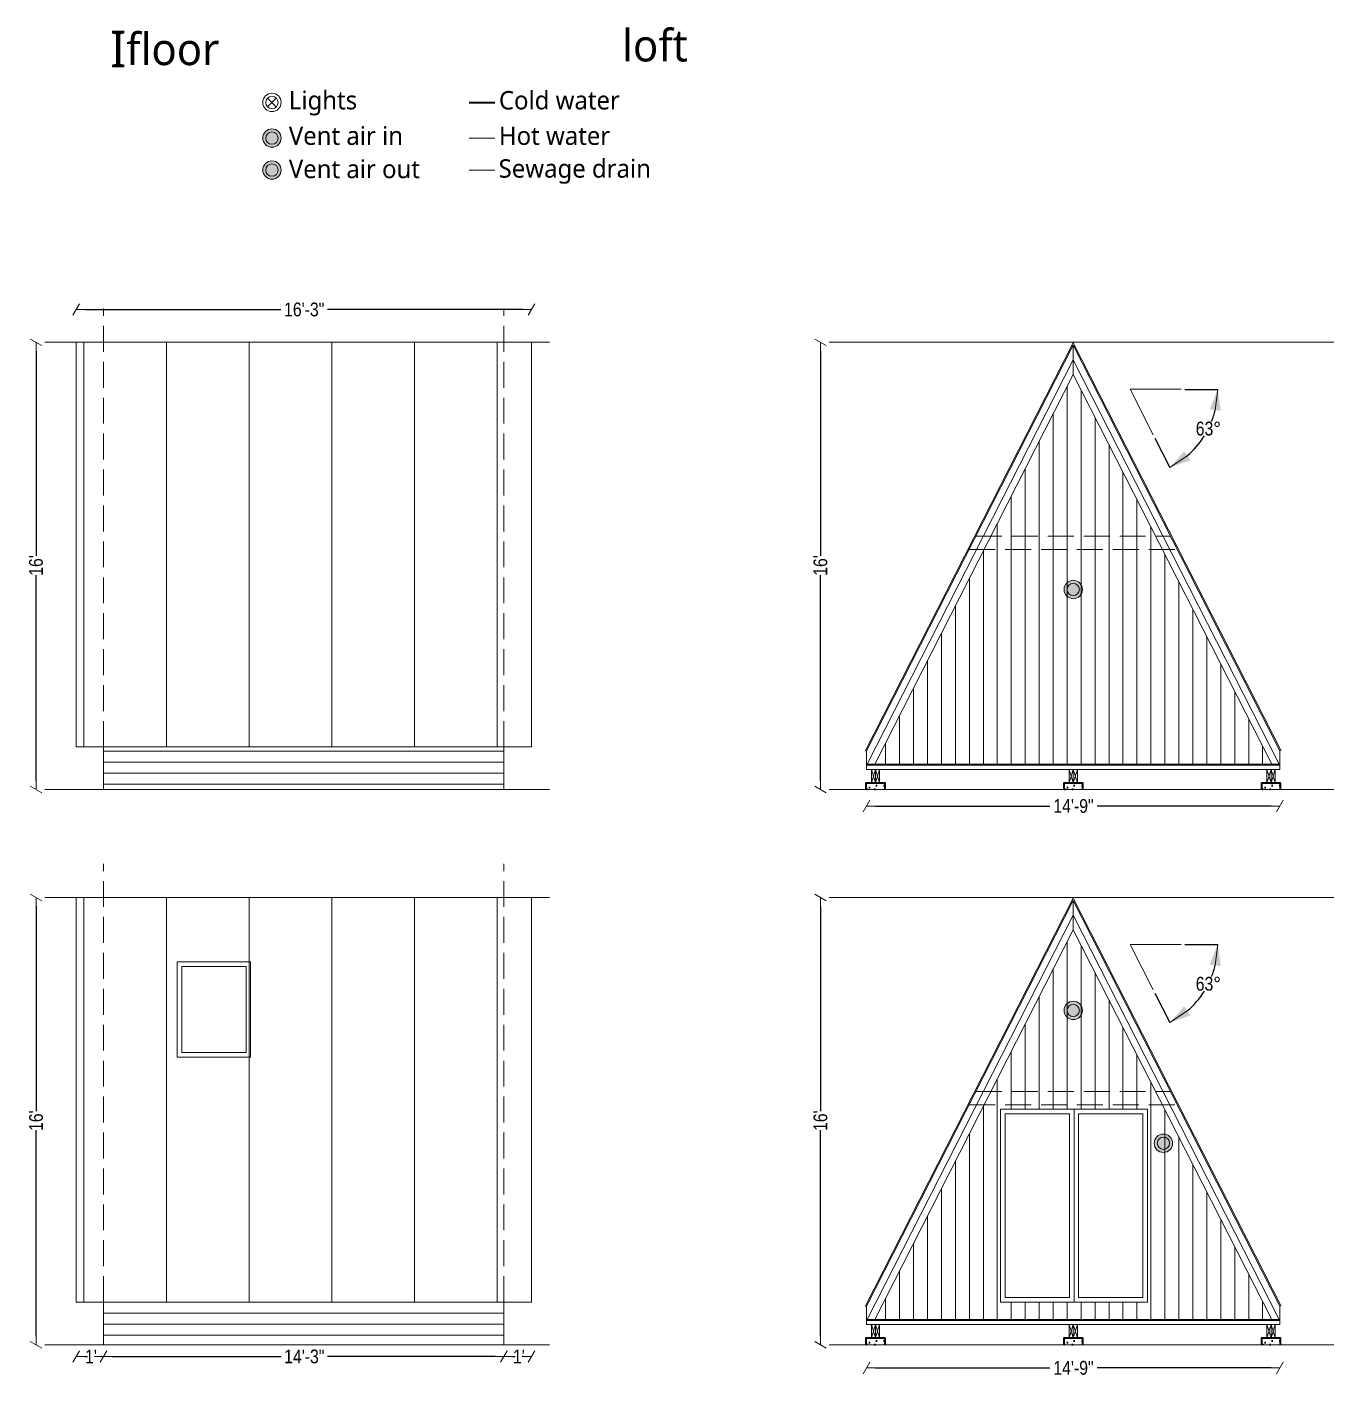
# Model space of a CAD drawing. Header units: millimetres. Extents: x -441769 to -416837, y 102511 to 137331.
# Drawn here: x -431062 to -416837, y 102511 to 117210 of the extents above; entities that cross this region are included whole.
import ezdxf

# ---------------------------------------------------------------- set-up
doc = ezdxf.new("R2010")
doc.units = ezdxf.units.MM
doc.header["$MEASUREMENT"] = 0
doc.linetypes.add('Hidden Line', pattern=[391.222223, 282.222223, -109])
for name, color, linetype, lineweight in [('0_Pen_No__1', 7, 'Continuous', 13), ('2D Drafting - General_Pen_No__1', 7, 'Continuous', 13), ('2D Drafting - General_Pen_No__6', 5, 'Continuous', 35), ('A-raam_Pen_No__1', 7, 'Continuous', 13), ('Interior - Furniture _Pen_No__2', 8, 'Continuous', 15), ('vundament_Pen_No__1', 7, 'Continuous', 13), ('vundament_Pen_No__7', 7, 'Continuous', 35)]:
    doc.layers.add(name, color=color, linetype=linetype, lineweight=lineweight)
for name, color, linetype, lineweight, true_color in [('2D Drafting - General_Pen_No__102', 7, 'Continuous', 13, 0xcccccc), ('2D Drafting - General_Pen_No__4', 7, 'Continuous', 20, 0x029e21), ('2D Drafting - General_Pen_No__61', 7, 'Continuous', 20, 0x6a6a6a), ('2D Drafting - General_Pen_No__68', 7, 'Continuous', 20, 0xfd4435), ('Interior - Furniture _Pen_No__4', 7, 'Continuous', 20, 0x029e21), ('Interior - Furniture _Pen_No__66', 7, 'Continuous', 20, 0x5555ff)]:
    doc.layers.add(name, color=color, linetype=linetype, lineweight=lineweight, true_color=true_color)
doc.layers.add('Dimensioning - General', color=7, linetype='Continuous')
doc.layers.add('Interior - Furniture', color=7, linetype='Continuous')
doc.styles.add('GENERATED_STYLE_2', font='techl___.ttf')
doc.dimstyles.new('GENERATED_STYLE__1', dxfattribs={"dimtxt": 150, "dimasz": 95, "dimexe": 0.18, "dimexo": 0.0625, "dimgap": 0.09, "dimtad": 0, "dimdec": 0, "dimlfac": 0.03937, "dimzin": 0, "dimdsep": 46, "dimlunit": 4, "dimtxsty": 'GENERATED_STYLE_2', "dimblk": 'ARROWHEAD_2', "dimblk1": 'ARROWHEAD_2', "dimblk2": 'ARROWHEAD_2', "dimcen": 0.09, "dimse1": 1, "dimse2": 1, "dimclrd": 7, "dimclre": 7, "dimclrt": 7, "dimadec": 0, "dimazin": 0, "dimtfac": 1, "dimtdec": 4, "dimtmove": 0, "dimatfit": 3, "dimfxl": 1, "dimtolj": 1, "dimtzin": 0, "dimarcsym": 0})
doc.dimstyles.new('GENERATED_STYLE__2', dxfattribs={"dimtxt": 150, "dimasz": 95, "dimexe": 0.18, "dimexo": 0.0625, "dimgap": 0.09, "dimtad": 0, "dimtih": 1, "dimtoh": 1, "dimdec": 0, "dimlfac": 0.03937, "dimzin": 0, "dimdsep": 46, "dimlunit": 4, "dimtxsty": 'GENERATED_STYLE_2', "dimblk": 'ARROWHEAD_2', "dimblk1": 'ARROWHEAD_2', "dimblk2": 'ARROWHEAD_2', "dimcen": 0.09, "dimse1": 1, "dimse2": 1, "dimclrd": 7, "dimclre": 7, "dimclrt": 7, "dimadec": 0, "dimazin": 0, "dimtfac": 1, "dimtdec": 4, "dimtmove": 0, "dimatfit": 3, "dimfxl": 1, "dimtolj": 1, "dimtzin": 0, "dimarcsym": 0})
doc.dimstyles.new('GENERATED_STYLE__5', dxfattribs={"dimtxt": 150, "dimasz": 228, "dimexe": 0.18, "dimexo": 40, "dimgap": 0.09, "dimtad": 1, "dimtih": 1, "dimtoh": 1, "dimdec": 0, "dimzin": 0, "dimdsep": 46, "dimtxsty": 'GENERATED_STYLE_2', "dimblk": 'ARROWHEAD_5', "dimblk1": 'ARROWHEAD_5', "dimblk2": 'ARROWHEAD_5', "dimcen": 0.09, "dimclrd": 7, "dimclre": 7, "dimclrt": 7, "dimadec": 0, "dimazin": 0, "dimtfac": 1, "dimtdec": 4, "dimtmove": 0, "dimatfit": 3, "dimfxl": 1, "dimtolj": 1, "dimtzin": 0, "dimarcsym": 0})
pattern_1 = [(90, (-2045.4, -6473.4), (-900, 0), [])]
pattern_2 = [(0, (-2045.37, -6473.37), (0, 120), [])]
pattern_3 = [(90, (-2045.37, -6473.37), (-152, 0), [])]

# ---------------------------------------------------------------- blocks, each defined once
blk = doc.blocks.new('Push Button with Indicator Lamp 21')
at = {"layer": 'Interior - Furniture _Pen_No__2', "color": 8, "linetype": 'Continuous', "lineweight": 15}
for p, q in [((-47, -47), (47, 47)), ((47, -47), (-47, 47))]:
    blk.add_line(p, q, dxfattribs=at)
for radius in [100, 67]:
    blk.add_circle((0, 0), radius, dxfattribs=at)
blk = doc.blocks.new('Push Button 21')
at = {"layer": 'Interior - Furniture _Pen_No__66', "linetype": 'Continuous', "lineweight": 0, "true_color": 0x15153f}
blk.add_hatch(color=168, dxfattribs=at).paths.add_polyline_path([(100, 0, 1), (-100, 0, 1)])
at = {"layer": 'Interior - Furniture _Pen_No__66', "color": 173, "linetype": 'Continuous', "lineweight": 20, "true_color": 0x5555ff}
for radius in [100, 67]:
    blk.add_circle((0, 0), radius, dxfattribs=at)
blk = doc.blocks.new('Push Button 21_2')
at = {"layer": 'Interior - Furniture _Pen_No__4', "linetype": 'Continuous', "lineweight": 0, "true_color": 0x002708}
blk.add_hatch(color=98, dxfattribs=at).paths.add_polyline_path([(100, 0, 1), (-100, 0, 1)])
at = {"layer": 'Interior - Furniture _Pen_No__4', "color": 104, "linetype": 'Continuous', "lineweight": 20, "true_color": 0x029e21}
for radius in [100, 67]:
    blk.add_circle((0, 0), radius, dxfattribs=at)
blk = doc.blocks.new('ARROWHEAD_2')
at = {"color": 0, "linetype": 'Continuous', "lineweight": 0}
for p, q in [((0, 0), (-1, 0)), ((-0.38, -0.66), (0.38, 0.66))]:
    blk.add_line(p, q, dxfattribs=at)
blk = doc.blocks.new('*D128')
at = {"layer": 'Defpoints', "color": 0, "linetype": 'Continuous', "transparency": 16777216}
for p in [(-422426, 113777), (-422331, 113777), (-422331, 108907)]:
    blk.add_point(p, dxfattribs=at)
at = {"layer": 'Dimensioning - General', "color": 7, "linetype": 'Continuous', "lineweight": -2, "transparency": 16777216}
for p, q in [((-422426, 113682), (-422426, 111451)), ((-422426, 109002), (-422426, 111243))]:
    blk.add_line(p, q, dxfattribs=at)
at = {"layer": 'Dimensioning - General', "color": 7, "linetype": 'Continuous', "lineweight": -2, "transparency": 16777216, "xscale": 95, "yscale": 95, "zscale": 95}
for p, rotation in [((-422426, 113777), 90), ((-422426, 108907), 270)]:
    blk.add_blockref('ARROWHEAD_2', p, dxfattribs=dict(at, rotation=rotation))
at = {"layer": 'Dimensioning - General', "color": 7, "linetype": 'Continuous', "lineweight": 13, "transparency": 16777216, "insert": (-422426, 111347), "char_height": 150, "attachment_point": 5, "rotation": 90, "style": 'GENERATED_STYLE_2'}
blk.add_mtext("\\A1;16'", dxfattribs=at)
blk = doc.blocks.new('*D138')
at = {"layer": 'Defpoints', "color": 0, "linetype": 'Continuous', "transparency": 16777216}
for p in [(-421925, 109127), (-417425, 109127), (-417425, 108728)]:
    blk.add_point(p, dxfattribs=at)
at = {"layer": 'Dimensioning - General', "color": 7, "linetype": 'Continuous', "lineweight": -2, "transparency": 16777216}
for p, q in [((-421830, 108728), (-419928, 108728)), ((-417520, 108728), (-419416, 108728))]:
    blk.add_line(p, q, dxfattribs=at)
at = {"layer": 'Dimensioning - General', "color": 7, "linetype": 'Continuous', "lineweight": -2, "transparency": 16777216, "xscale": 95, "yscale": 95, "zscale": 95, "rotation": 180}
blk.add_blockref('ARROWHEAD_2', (-421925, 108728), dxfattribs=at)
at = {"layer": 'Dimensioning - General', "color": 7, "linetype": 'Continuous', "lineweight": -2, "transparency": 16777216, "xscale": 95, "yscale": 95, "zscale": 95}
blk.add_blockref('ARROWHEAD_2', (-417425, 108728), dxfattribs=at)
at = {"layer": 'Dimensioning - General', "color": 7, "linetype": 'Continuous', "lineweight": 13, "transparency": 16777216, "insert": (-419672, 108728), "char_height": 150, "attachment_point": 5, "style": 'GENERATED_STYLE_2'}
blk.add_mtext('\\A1;14\'-9"', dxfattribs=at)
blk = doc.blocks.new('*D139')
at = {"layer": 'Defpoints', "color": 0, "linetype": 'Continuous', "transparency": 16777216}
for p in [(-421925, 103082), (-417425, 103082), (-417425, 102610)]:
    blk.add_point(p, dxfattribs=at)
at = {"layer": 'Dimensioning - General', "color": 7, "linetype": 'Continuous', "lineweight": -2, "transparency": 16777216}
for p, q in [((-421830, 102610), (-419928, 102610)), ((-417520, 102610), (-419416, 102610))]:
    blk.add_line(p, q, dxfattribs=at)
at = {"layer": 'Dimensioning - General', "color": 7, "linetype": 'Continuous', "lineweight": -2, "transparency": 16777216, "xscale": 95, "yscale": 95, "zscale": 95, "rotation": 180}
blk.add_blockref('ARROWHEAD_2', (-421925, 102610), dxfattribs=at)
at = {"layer": 'Dimensioning - General', "color": 7, "linetype": 'Continuous', "lineweight": -2, "transparency": 16777216, "xscale": 95, "yscale": 95, "zscale": 95}
blk.add_blockref('ARROWHEAD_2', (-417425, 102610), dxfattribs=at)
at = {"layer": 'Dimensioning - General', "color": 7, "linetype": 'Continuous', "lineweight": 13, "transparency": 16777216, "insert": (-419672, 102610), "char_height": 150, "attachment_point": 5, "style": 'GENERATED_STYLE_2'}
blk.add_mtext('\\A1;14\'-9"', dxfattribs=at)
blk = doc.blocks.new('*D150')
at = {"layer": 'Defpoints', "color": 0, "linetype": 'Continuous', "transparency": 16777216}
for p in [(-422426, 107732), (-422331, 107732), (-422331, 102862)]:
    blk.add_point(p, dxfattribs=at)
at = {"layer": 'Dimensioning - General', "color": 7, "linetype": 'Continuous', "lineweight": -2, "transparency": 16777216}
for p, q in [((-422426, 107637), (-422426, 105405)), ((-422426, 102957), (-422426, 105198))]:
    blk.add_line(p, q, dxfattribs=at)
at = {"layer": 'Dimensioning - General', "color": 7, "linetype": 'Continuous', "lineweight": -2, "transparency": 16777216, "xscale": 95, "yscale": 95, "zscale": 95}
for p, rotation in [((-422426, 107732), 90), ((-422426, 102862), 270)]:
    blk.add_blockref('ARROWHEAD_2', p, dxfattribs=dict(at, rotation=rotation))
at = {"layer": 'Dimensioning - General', "color": 7, "linetype": 'Continuous', "lineweight": 13, "transparency": 16777216, "insert": (-422426, 105302), "char_height": 150, "attachment_point": 5, "rotation": 90, "style": 'GENERATED_STYLE_2'}
blk.add_mtext("\\A1;16'", dxfattribs=at)
blk = doc.blocks.new('*D151')
at = {"layer": 'Defpoints', "color": 0, "linetype": 'Continuous', "transparency": 16777216}
for p in [(-430963, 113777), (-430868, 113777), (-430868, 108907)]:
    blk.add_point(p, dxfattribs=at)
at = {"layer": 'Dimensioning - General', "color": 7, "linetype": 'Continuous', "lineweight": -2, "transparency": 16777216}
for p, q in [((-430963, 113682), (-430963, 111451)), ((-430963, 109002), (-430963, 111243))]:
    blk.add_line(p, q, dxfattribs=at)
at = {"layer": 'Dimensioning - General', "color": 7, "linetype": 'Continuous', "lineweight": -2, "transparency": 16777216, "xscale": 95, "yscale": 95, "zscale": 95}
for p, rotation in [((-430963, 113777), 90), ((-430963, 108907), 270)]:
    blk.add_blockref('ARROWHEAD_2', p, dxfattribs=dict(at, rotation=rotation))
at = {"layer": 'Dimensioning - General', "color": 7, "linetype": 'Continuous', "lineweight": 13, "transparency": 16777216, "insert": (-430963, 111347), "char_height": 150, "attachment_point": 5, "rotation": 90, "style": 'GENERATED_STYLE_2'}
blk.add_mtext("\\A1;16'", dxfattribs=at)
blk = doc.blocks.new('*D152')
at = {"layer": 'Defpoints', "color": 0, "linetype": 'Continuous', "transparency": 16777216}
for p in [(-430963, 107732), (-430868, 107732), (-430868, 102862)]:
    blk.add_point(p, dxfattribs=at)
at = {"layer": 'Dimensioning - General', "color": 7, "linetype": 'Continuous', "lineweight": -2, "transparency": 16777216}
for p, q in [((-430963, 107637), (-430963, 105405)), ((-430963, 102957), (-430963, 105198))]:
    blk.add_line(p, q, dxfattribs=at)
at = {"layer": 'Dimensioning - General', "color": 7, "linetype": 'Continuous', "lineweight": -2, "transparency": 16777216, "xscale": 95, "yscale": 95, "zscale": 95}
for p, rotation in [((-430963, 107732), 90), ((-430963, 102862), 270)]:
    blk.add_blockref('ARROWHEAD_2', p, dxfattribs=dict(at, rotation=rotation))
at = {"layer": 'Dimensioning - General', "color": 7, "linetype": 'Continuous', "lineweight": 13, "transparency": 16777216, "insert": (-430963, 105302), "char_height": 150, "attachment_point": 5, "rotation": 90, "style": 'GENERATED_STYLE_2'}
blk.add_mtext("\\A1;16'", dxfattribs=at)
blk = doc.blocks.new('ARROWHEAD_5')
at = {"linetype": 'Continuous', "lineweight": 0}
blk.add_hatch(color=0, dxfattribs=at).paths.add_polyline_path([(-1, 0.2679), (0, 0), (-1, -0.2679)])
at = {"color": 0, "linetype": 'Continuous', "lineweight": 0}
blk.add_line((0, 0), (-1, 0), dxfattribs=at)
blk = doc.blocks.new('*D158')
at = {"layer": 'Defpoints', "color": 0, "linetype": 'Continuous', "transparency": 16777216}
for p in [(-419056, 107220), (-418501, 107220), (-418804, 106725), (-418347, 106582)]:
    blk.add_point(p, dxfattribs=at)
at = {"layer": 'Dimensioning - General', "color": 7, "linetype": 'Continuous', "lineweight": -2, "transparency": 16777216}
for p, q in [((-418461, 107220), (-418102, 107220)), ((-418786, 106689), (-418623, 106370))]:
    blk.add_line(p, q, dxfattribs=at)
for start, end in [(338.5142, 346.2736), (310.7264, 327.9546)]:
    blk.add_arc((-419056, 107220), 954, start, end, dxfattribs=at)
at = {"layer": 'Dimensioning - General', "color": 7, "linetype": 'Continuous', "lineweight": -2, "transparency": 16777216, "xscale": 228, "yscale": 228, "zscale": 228}
for p, rotation in [((-418102, 107220), 83.13680266458515), ((-418623, 106370), 213.8631973354186)]:
    blk.add_blockref('ARROWHEAD_5', p, dxfattribs=dict(at, rotation=rotation))
at = {"layer": 'Dimensioning - General', "color": 7, "linetype": 'Continuous', "lineweight": 13, "transparency": 16777216, "insert": (-418204, 106792), "char_height": 150, "attachment_point": 5, "style": 'GENERATED_STYLE_2'}
blk.add_mtext('\\A1;63°', dxfattribs=at)
blk = doc.blocks.new('*D159')
at = {"layer": 'Defpoints', "color": 0, "linetype": 'Continuous', "transparency": 16777216}
for p in [(-419056, 113265), (-418501, 113265), (-418804, 112770), (-418347, 112627)]:
    blk.add_point(p, dxfattribs=at)
at = {"layer": 'Dimensioning - General', "color": 7, "linetype": 'Continuous', "lineweight": -2, "transparency": 16777216}
for p, q in [((-418461, 113265), (-418102, 113265)), ((-418786, 112735), (-418623, 112415))]:
    blk.add_line(p, q, dxfattribs=at)
for start, end in [(338.5142, 346.2736), (310.7264, 327.9546)]:
    blk.add_arc((-419056, 113265), 954, start, end, dxfattribs=at)
at = {"layer": 'Dimensioning - General', "color": 7, "linetype": 'Continuous', "lineweight": -2, "transparency": 16777216, "xscale": 228, "yscale": 228, "zscale": 228}
for p, rotation in [((-418102, 113265), 83.13680266458485), ((-418623, 112415), 213.8631973354174)]:
    blk.add_blockref('ARROWHEAD_5', p, dxfattribs=dict(at, rotation=rotation))
at = {"layer": 'Dimensioning - General', "color": 7, "linetype": 'Continuous', "lineweight": 13, "transparency": 16777216, "insert": (-418204, 112837), "char_height": 150, "attachment_point": 5, "style": 'GENERATED_STYLE_2'}
blk.add_mtext('\\A1;63°', dxfattribs=at)
blk = doc.blocks.new('*D172')
at = {"layer": 'Defpoints', "color": 0, "linetype": 'Continuous', "transparency": 16777216}
for p in [(-430527, 103326), (-430228, 103326), (-430228, 102734)]:
    blk.add_point(p, dxfattribs=at)
at = {"layer": 'Dimensioning - General', "color": 7, "linetype": 'Continuous', "lineweight": -2, "transparency": 16777216}
for p, q in [((-430432, 102734), (-430403, 102734)), ((-430323, 102734), (-430327, 102734))]:
    blk.add_line(p, q, dxfattribs=at)
at = {"layer": 'Dimensioning - General', "color": 7, "linetype": 'Continuous', "lineweight": -2, "transparency": 16777216, "xscale": 95, "yscale": 95, "zscale": 95, "rotation": 180}
blk.add_blockref('ARROWHEAD_2', (-430527, 102734), dxfattribs=at)
at = {"layer": 'Dimensioning - General', "color": 7, "linetype": 'Continuous', "lineweight": -2, "transparency": 16777216, "xscale": 95, "yscale": 95, "zscale": 95}
blk.add_blockref('ARROWHEAD_2', (-430228, 102734), dxfattribs=at)
at = {"layer": 'Dimensioning - General', "color": 7, "linetype": 'Continuous', "lineweight": 13, "transparency": 16777216, "insert": (-430365, 102734), "char_height": 150, "attachment_point": 5, "style": 'GENERATED_STYLE_2'}
blk.add_mtext("\\A1;1'", dxfattribs=at)
blk = doc.blocks.new('*D173')
at = {"layer": 'Defpoints', "color": 0, "linetype": 'Continuous', "transparency": 16777216}
for p in [(-430228, 103326), (-425872, 103326), (-425872, 102734)]:
    blk.add_point(p, dxfattribs=at)
at = {"layer": 'Dimensioning - General', "color": 7, "linetype": 'Continuous', "lineweight": -2, "transparency": 16777216}
for p, q in [((-430133, 102734), (-428296, 102734)), ((-425967, 102734), (-427791, 102734))]:
    blk.add_line(p, q, dxfattribs=at)
at = {"layer": 'Dimensioning - General', "color": 7, "linetype": 'Continuous', "lineweight": -2, "transparency": 16777216, "xscale": 95, "yscale": 95, "zscale": 95, "rotation": 180}
blk.add_blockref('ARROWHEAD_2', (-430228, 102734), dxfattribs=at)
at = {"layer": 'Dimensioning - General', "color": 7, "linetype": 'Continuous', "lineweight": -2, "transparency": 16777216, "xscale": 95, "yscale": 95, "zscale": 95}
blk.add_blockref('ARROWHEAD_2', (-425872, 102734), dxfattribs=at)
at = {"layer": 'Dimensioning - General', "color": 7, "linetype": 'Continuous', "lineweight": 13, "transparency": 16777216, "insert": (-428044, 102734), "char_height": 150, "attachment_point": 5, "style": 'GENERATED_STYLE_2'}
blk.add_mtext('\\A1;14\'-3"', dxfattribs=at)
blk = doc.blocks.new('*D174')
at = {"layer": 'Defpoints', "color": 0, "linetype": 'Continuous', "transparency": 16777216}
for p in [(-425872, 103326), (-425572, 103326), (-425572, 102734)]:
    blk.add_point(p, dxfattribs=at)
at = {"layer": 'Dimensioning - General', "color": 7, "linetype": 'Continuous', "lineweight": -2, "transparency": 16777216}
for p, q in [((-425777, 102734), (-425747, 102734)), ((-425667, 102734), (-425671, 102734))]:
    blk.add_line(p, q, dxfattribs=at)
at = {"layer": 'Dimensioning - General', "color": 7, "linetype": 'Continuous', "lineweight": -2, "transparency": 16777216, "xscale": 95, "yscale": 95, "zscale": 95, "rotation": 180}
blk.add_blockref('ARROWHEAD_2', (-425872, 102734), dxfattribs=at)
at = {"layer": 'Dimensioning - General', "color": 7, "linetype": 'Continuous', "lineweight": -2, "transparency": 16777216, "xscale": 95, "yscale": 95, "zscale": 95}
blk.add_blockref('ARROWHEAD_2', (-425572, 102734), dxfattribs=at)
at = {"layer": 'Dimensioning - General', "color": 7, "linetype": 'Continuous', "lineweight": 13, "transparency": 16777216, "insert": (-425709, 102734), "char_height": 150, "attachment_point": 5, "style": 'GENERATED_STYLE_2'}
blk.add_mtext("\\A1;1'", dxfattribs=at)
blk = doc.blocks.new('*D175')
at = {"layer": 'Defpoints', "color": 0, "linetype": 'Continuous', "transparency": 16777216}
for p in [(-425572, 114134), (-430527, 113777), (-425572, 113777)]:
    blk.add_point(p, dxfattribs=at)
at = {"layer": 'Dimensioning - General', "color": 7, "linetype": 'Continuous', "lineweight": -2, "transparency": 16777216}
for p, q in [((-430432, 114134), (-428299, 114134)), ((-425667, 114134), (-427791, 114134))]:
    blk.add_line(p, q, dxfattribs=at)
at = {"layer": 'Dimensioning - General', "color": 7, "linetype": 'Continuous', "lineweight": -2, "transparency": 16777216, "xscale": 95, "yscale": 95, "zscale": 95, "rotation": 180}
blk.add_blockref('ARROWHEAD_2', (-430527, 114134), dxfattribs=at)
at = {"layer": 'Dimensioning - General', "color": 7, "linetype": 'Continuous', "lineweight": -2, "transparency": 16777216, "xscale": 95, "yscale": 95, "zscale": 95}
blk.add_blockref('ARROWHEAD_2', (-425572, 114134), dxfattribs=at)
at = {"layer": 'Dimensioning - General', "color": 7, "linetype": 'Continuous', "lineweight": 13, "transparency": 16777216, "insert": (-428045, 114134), "char_height": 150, "attachment_point": 5, "style": 'GENERATED_STYLE_2'}
blk.add_mtext('\\A1;16\'-3"', dxfattribs=at)

msp = doc.modelspace()

# ---------------------------------------------------------------- hatches: boundary and pattern name
at = {"layer": '2D Drafting - General_Pen_No__1', "linetype": 'Continuous', "lineweight": 13}
h = msp.add_hatch(dxfattribs=at)
h.set_pattern_fill('PLANK_FLOOR_VERT', style=0, pattern_type=2)
h.set_pattern_definition(pattern_3)
h.paths.add_polyline_path([(-419674.7, 113425.5), (-421835.9, 109184), (-417513.6, 109184)])
h = msp.add_hatch(dxfattribs=at)
h.set_pattern_fill('PLANK_FLOOR_VERT', style=0, pattern_type=2)
h.set_pattern_definition(pattern_3)
h.paths.add_polyline_path([(-421835.9, 103138.9), (-417513.6, 103138.9), (-419674.7, 107380.3)])
h.paths.add_polyline_path([(-420466.3, 105425.9), (-418866.3, 105425.9), (-418866.3, 103325.9), (-420466.3, 103325.9)], flags=16)
at = {"layer": '2D Drafting - General_Pen_No__61', "linetype": 'Continuous', "lineweight": 20, "true_color": 0x6a6a6a}
h = msp.add_hatch(dxfattribs=at)
h.set_pattern_fill('VALTSKATUS', color=251, style=0, pattern_type=2)
h.set_pattern_definition(pattern_1)
h.paths.add_polyline_path([(-430527.4, 113777.1), (-425572.2, 113777.1), (-425572.2, 109371), (-430527.4, 109371)])
h = msp.add_hatch(dxfattribs=at)
h.set_pattern_fill('PLANK_FLOOR_HORISONT', color=251, style=0, pattern_type=2)
h.set_pattern_definition(pattern_2)
h.paths.add_polyline_path([(-425871.8, 108907.1), (-430227.8, 108907.1), (-430227.8, 109371), (-425871.8, 109371)])
h = msp.add_hatch(dxfattribs=at)
h.set_pattern_fill('VALTSKATUS', color=251, style=0, pattern_type=2)
h.set_pattern_definition(pattern_1)
h.paths.add_polyline_path([(-430527.4, 107732), (-425572.2, 107732), (-425572.2, 103325.9), (-430527.4, 103325.9)])
h = msp.add_hatch(dxfattribs=at)
h.set_pattern_fill('PLANK_FLOOR_HORISONT', color=251, style=0, pattern_type=2)
h.set_pattern_definition(pattern_2)
h.paths.add_polyline_path([(-425871.8, 102862), (-430227.8, 102862), (-430227.8, 103325.9), (-425871.8, 103325.9)])
at = {"layer": 'vundament_Pen_No__7', "linetype": 'Continuous', "lineweight": 35}
h = msp.add_hatch(dxfattribs=at)
h.set_pattern_fill('AR_CONC', style=0, pattern_type=2)
h.set_pattern_definition([(50, (-2268744.26, -571482.98), (-182.184669, 15.939086), [19.05, -209.55]), (355, (-2268744.26, -571482.98), (-35.242826, 191.056643), [15.24, -167.64]), (100.451, (-2268729.08, -571484.31), (146.942502, 175.116688), [16.19, -178.09]), (46.1842, (-2268744.26, -571432.18), (-271.07904, 42.042328), [28.575, -314.325]), (96.6356, (-2268721.67, -571435.69), (237.404234, 247.425556), [24.285, -267.135]), (351.184, (-2268744.26, -571432.18), (237.404606, 247.425118), [22.86, -251.46]), (21, (-2268718.86, -571444.88), (-151.61488, 102.265519), [19.05, -209.55]), (326, (-2268718.86, -571444.88), (61.802028, 184.187966), [15.24, -167.64]), (71.4514, (-2268706.22, -571453.4), (213.41649, 81.922858), [16.19, -178.09]), (37.5, (-2268744.26, -571482.98), (3.0886033, 84.5550389), [0, -165.608, 0, -170.18, 0, -168.275]), (7.5, (-2268744.26, -571482.98), (66.8196625, 100.180575), [0, -97.028, 0, -161.798, 0, -64.135]), (327.5, (-2268800.9, -571482.98), (-135.5905952, 5.728744), [0, -63.5, 0, -198.12, 0, -262.89]), (317.5, (-2268826.3, -571482.98), (148.1291814, 25.426491), [0, -82.55, 0, -131.572, 0, -186.69])])
h.paths.add_polyline_path([(-421727.2, 108982), (-421927.2, 108982), (-421927.2, 108907.1), (-421727.2, 108907.1)])
h = msp.add_hatch(dxfattribs=at)
h.set_pattern_fill('AR_CONC', style=0, pattern_type=2)
h.set_pattern_definition([(50, (-2266591.76, -571482.98), (-182.184669, 15.939086), [19.05, -209.55]), (355, (-2266591.76, -571482.98), (-35.242826, 191.056643), [15.24, -167.64]), (100.451, (-2266576.58, -571484.31), (146.942502, 175.116688), [16.19, -178.09]), (46.1842, (-2266591.76, -571432.18), (-271.07904, 42.042328), [28.575, -314.325]), (96.6356, (-2266569.17, -571435.69), (237.404234, 247.425556), [24.285, -267.135]), (351.184, (-2266591.76, -571432.18), (237.404606, 247.425118), [22.86, -251.46]), (21, (-2266566.36, -571444.88), (-151.61488, 102.265519), [19.05, -209.55]), (326, (-2266566.36, -571444.88), (61.802028, 184.187966), [15.24, -167.64]), (71.4514, (-2266553.72, -571453.4), (213.41649, 81.922858), [16.19, -178.09]), (37.5, (-2266591.76, -571482.98), (3.0886033, 84.5550389), [0, -165.608, 0, -170.18, 0, -168.275]), (7.5, (-2266591.76, -571482.98), (66.8196625, 100.180575), [0, -97.028, 0, -161.798, 0, -64.135]), (327.5, (-2266648.4, -571482.98), (-135.5905952, 5.728744), [0, -63.5, 0, -198.12, 0, -262.89]), (317.5, (-2266673.8, -571482.98), (148.1291814, 25.426491), [0, -82.55, 0, -131.572, 0, -186.69])])
h.paths.add_polyline_path([(-419574.7, 108982), (-419774.7, 108982), (-419774.7, 108907.1), (-419574.7, 108907.1)])
h = msp.add_hatch(dxfattribs=at)
h.set_pattern_fill('AR_CONC', style=0, pattern_type=2)
h.set_pattern_definition([(50, (-2264439.26, -571482.98), (-182.184669, 15.939086), [19.05, -209.55]), (355, (-2264439.26, -571482.98), (-35.242826, 191.056643), [15.24, -167.64]), (100.451, (-2264424.08, -571484.31), (146.942502, 175.116688), [16.19, -178.09]), (46.1842, (-2264439.26, -571432.18), (-271.07904, 42.042328), [28.575, -314.325]), (96.6356, (-2264416.67, -571435.69), (237.404234, 247.425556), [24.285, -267.135]), (351.184, (-2264439.26, -571432.18), (237.404606, 247.425118), [22.86, -251.46]), (21, (-2264413.86, -571444.88), (-151.61488, 102.265519), [19.05, -209.55]), (326, (-2264413.86, -571444.88), (61.802028, 184.187966), [15.24, -167.64]), (71.4514, (-2264401.22, -571453.4), (213.41649, 81.922858), [16.19, -178.09]), (37.5, (-2264439.26, -571482.98), (3.0886033, 84.5550389), [0, -165.608, 0, -170.18, 0, -168.275]), (7.5, (-2264439.26, -571482.98), (66.8196625, 100.180575), [0, -97.028, 0, -161.798, 0, -64.135]), (327.5, (-2264495.9, -571482.98), (-135.5905952, 5.728744), [0, -63.5, 0, -198.12, 0, -262.89]), (317.5, (-2264521.3, -571482.98), (148.1291814, 25.426491), [0, -82.55, 0, -131.572, 0, -186.69])])
h.paths.add_polyline_path([(-417422.2, 108982), (-417622.2, 108982), (-417622.2, 108907.1), (-417422.2, 108907.1)])
h = msp.add_hatch(dxfattribs=at)
h.set_pattern_fill('AR_CONC', style=0, pattern_type=2)
h.set_pattern_definition([(50, (-2268744.26, -577528.15), (-182.184669, 15.939086), [19.05, -209.55]), (355, (-2268744.26, -577528.15), (-35.242826, 191.056643), [15.24, -167.64]), (100.451, (-2268729.08, -577529.48), (146.942502, 175.116688), [16.19, -178.09]), (46.1842, (-2268744.26, -577477.35), (-271.07904, 42.042328), [28.575, -314.325]), (96.6356, (-2268721.67, -577480.86), (237.404234, 247.425556), [24.285, -267.135]), (351.184, (-2268744.26, -577477.35), (237.404606, 247.425118), [22.86, -251.46]), (21, (-2268718.86, -577490.05), (-151.61488, 102.265519), [19.05, -209.55]), (326, (-2268718.86, -577490.05), (61.802028, 184.187966), [15.24, -167.64]), (71.4514, (-2268706.22, -577498.57), (213.41649, 81.922858), [16.19, -178.09]), (37.5, (-2268744.26, -577528.15), (3.0886033, 84.5550389), [0, -165.608, 0, -170.18, 0, -168.275]), (7.5, (-2268744.26, -577528.15), (66.8196625, 100.180575), [0, -97.028, 0, -161.798, 0, -64.135]), (327.5, (-2268800.9, -577528.15), (-135.5905952, 5.728744), [0, -63.5, 0, -198.12, 0, -262.89]), (317.5, (-2268826.3, -577528.15), (148.1291814, 25.426491), [0, -82.55, 0, -131.572, 0, -186.69])])
h.paths.add_polyline_path([(-421727.2, 102936.9), (-421927.2, 102936.9), (-421927.2, 102862), (-421727.2, 102862)])
h = msp.add_hatch(dxfattribs=at)
h.set_pattern_fill('AR_CONC', style=0, pattern_type=2)
h.set_pattern_definition([(50, (-2266591.76, -577528.15), (-182.184669, 15.939086), [19.05, -209.55]), (355, (-2266591.76, -577528.15), (-35.242826, 191.056643), [15.24, -167.64]), (100.451, (-2266576.58, -577529.48), (146.942502, 175.116688), [16.19, -178.09]), (46.1842, (-2266591.76, -577477.35), (-271.07904, 42.042328), [28.575, -314.325]), (96.6356, (-2266569.17, -577480.86), (237.404234, 247.425556), [24.285, -267.135]), (351.184, (-2266591.76, -577477.35), (237.404606, 247.425118), [22.86, -251.46]), (21, (-2266566.36, -577490.05), (-151.61488, 102.265519), [19.05, -209.55]), (326, (-2266566.36, -577490.05), (61.802028, 184.187966), [15.24, -167.64]), (71.4514, (-2266553.72, -577498.57), (213.41649, 81.922858), [16.19, -178.09]), (37.5, (-2266591.76, -577528.15), (3.0886033, 84.5550389), [0, -165.608, 0, -170.18, 0, -168.275]), (7.5, (-2266591.76, -577528.15), (66.8196625, 100.180575), [0, -97.028, 0, -161.798, 0, -64.135]), (327.5, (-2266648.4, -577528.15), (-135.5905952, 5.728744), [0, -63.5, 0, -198.12, 0, -262.89]), (317.5, (-2266673.8, -577528.15), (148.1291814, 25.426491), [0, -82.55, 0, -131.572, 0, -186.69])])
h.paths.add_polyline_path([(-419574.7, 102936.9), (-419774.7, 102936.9), (-419774.7, 102862), (-419574.7, 102862)])
h = msp.add_hatch(dxfattribs=at)
h.set_pattern_fill('AR_CONC', style=0, pattern_type=2)
h.set_pattern_definition([(50, (-2264439.26, -577528.15), (-182.184669, 15.939086), [19.05, -209.55]), (355, (-2264439.26, -577528.15), (-35.242826, 191.056643), [15.24, -167.64]), (100.451, (-2264424.08, -577529.48), (146.942502, 175.116688), [16.19, -178.09]), (46.1842, (-2264439.26, -577477.35), (-271.07904, 42.042328), [28.575, -314.325]), (96.6356, (-2264416.67, -577480.86), (237.404234, 247.425556), [24.285, -267.135]), (351.184, (-2264439.26, -577477.35), (237.404606, 247.425118), [22.86, -251.46]), (21, (-2264413.86, -577490.05), (-151.61488, 102.265519), [19.05, -209.55]), (326, (-2264413.86, -577490.05), (61.802028, 184.187966), [15.24, -167.64]), (71.4514, (-2264401.22, -577498.57), (213.41649, 81.922858), [16.19, -178.09]), (37.5, (-2264439.26, -577528.15), (3.0886033, 84.5550389), [0, -165.608, 0, -170.18, 0, -168.275]), (7.5, (-2264439.26, -577528.15), (66.8196625, 100.180575), [0, -97.028, 0, -161.798, 0, -64.135]), (327.5, (-2264495.9, -577528.15), (-135.5905952, 5.728744), [0, -63.5, 0, -198.12, 0, -262.89]), (317.5, (-2264521.3, -577528.15), (148.1291814, 25.426491), [0, -82.55, 0, -131.572, 0, -186.69])])
h.paths.add_polyline_path([(-417422.2, 102936.9), (-417622.2, 102936.9), (-417622.2, 102862), (-417422.2, 102862)])

# ---------------------------------------------------------------- linework, layer by layer
at = {"layer": '2D Drafting - General_Pen_No__1', "color": 7, "linetype": 'Continuous', "lineweight": 13}
for p, q in [((-425374.1, 113777.1), (-430868.3, 113777.1)), ((-416836.9, 113777.1), (-422331.1, 113777.1)), ((-421940.5, 109324.5), (-419674.7, 113771.3)), ((-421924.7, 109329), (-419674.7, 113744.9)), ((-417411.3, 109329.1), (-419674.7, 113771.3)), ((-417424.7, 109329), (-419674.7, 113744.9)), ((-419674.7, 113744.9), (-419674.7, 113425.5)), ((-421917.2, 109184), (-419674.7, 113585.2)), ((-417432.2, 109184), (-419674.7, 113585.2)), ((-421835.9, 109184), (-419674.7, 113425.5)), ((-417513.6, 109184), (-419674.7, 113425.5)), ((-419056.3, 113265.2), (-418500.8, 113265.2)), ((-419056.3, 113265.2), (-418804.1, 112770.2)), ((-421924.7, 109184), (-421924.7, 109329)), ((-417424.7, 109184), (-417424.7, 109329)), ((-421872.2, 108982), (-421827.2, 109127)), ((-421872.2, 109127), (-421827.2, 108982)), ((-421782.2, 108982), (-421827.2, 109127)), ((-421782.2, 109127), (-421827.2, 108982)), ((-419719.7, 108982), (-419674.7, 109127)), ((-419719.7, 109127), (-419674.7, 108982)), ((-419629.7, 108982), (-419674.7, 109127)), ((-419629.7, 109127), (-419674.7, 108982)), ((-417567.2, 108982), (-417522.2, 109127)), ((-417567.2, 109127), (-417522.2, 108982)), ((-417477.2, 108982), (-417522.2, 109127)), ((-417477.2, 109127), (-417522.2, 108982)), ((-425374.1, 108907.1), (-430868.3, 108907.1)), ((-416836.9, 108907.1), (-422331.1, 108907.1)), ((-425374.1, 107732), (-430868.3, 107732)), ((-416836.9, 107732), (-422331.1, 107732)), ((-421940.5, 103279.3), (-419674.7, 107726.2)), ((-421924.7, 103283.9), (-419674.7, 107699.7)), ((-417411.3, 103283.9), (-419674.7, 107726.2)), ((-417424.7, 103283.9), (-419674.7, 107699.7)), ((-419674.7, 107699.7), (-419674.7, 107380.3)), ((-421917.2, 103138.9), (-419674.7, 107540)), ((-417432.2, 103138.9), (-419674.7, 107540)), ((-421835.9, 103138.9), (-419674.7, 107380.3)), ((-417513.6, 103138.9), (-419674.7, 107380.3)), ((-419056.3, 107220), (-418500.8, 107220)), ((-419056.3, 107220), (-418804.1, 106725.1)), ((-421924.7, 103138.9), (-421924.7, 103283.9)), ((-417424.7, 103138.9), (-417424.7, 103283.9)), ((-421872.2, 102936.9), (-421827.2, 103081.9)), ((-421872.2, 103081.9), (-421827.2, 102936.9)), ((-421782.2, 102936.9), (-421827.2, 103081.9)), ((-421782.2, 103081.9), (-421827.2, 102936.9)), ((-419719.7, 102936.9), (-419674.7, 103081.9)), ((-419719.7, 103081.9), (-419674.7, 102936.9)), ((-419629.7, 102936.9), (-419674.7, 103081.9)), ((-419629.7, 103081.9), (-419674.7, 102936.9)), ((-417567.2, 102936.9), (-417522.2, 103081.9)), ((-417567.2, 103081.9), (-417522.2, 102936.9)), ((-417477.2, 102936.9), (-417522.2, 103081.9)), ((-417477.2, 103081.9), (-417522.2, 102936.9)), ((-425374.1, 102862), (-430868.3, 102862)), ((-416836.9, 102862), (-422331.1, 102862))]:
    msp.add_line(p, q, dxfattribs=at)
at = {"layer": '2D Drafting - General_Pen_No__1', "color": 7, "linetype": 'Continuous', "lineweight": 13, "flags": 128}
for points in [[(-430527.4, 113777.1), (-425572.2, 113777.1), (-425572.2, 109371), (-430527.4, 109371)], [(-419674.7, 113425.5), (-421835.9, 109184), (-417513.6, 109184)], [(-425871.8, 108907.1), (-430227.8, 108907.1), (-430227.8, 109371), (-425871.8, 109371)], [(-421924.7, 109172), (-417424.7, 109172), (-417424.7, 109184), (-421924.7, 109184)], [(-421924.7, 109172), (-417424.7, 109172), (-417424.7, 109127), (-421924.7, 109127)], [(-421872.2, 109127), (-421827.2, 109127), (-421827.2, 108982), (-421872.2, 108982)], [(-421827.2, 109127), (-421782.2, 109127), (-421782.2, 108982), (-421827.2, 108982)], [(-419719.7, 109127), (-419674.7, 109127), (-419674.7, 108982), (-419719.7, 108982)], [(-419674.7, 109127), (-419629.7, 109127), (-419629.7, 108982), (-419674.7, 108982)], [(-417567.2, 109127), (-417522.2, 109127), (-417522.2, 108982), (-417567.2, 108982)], [(-417522.2, 109127), (-417477.2, 109127), (-417477.2, 108982), (-417522.2, 108982)], [(-430527.4, 107732), (-425572.2, 107732), (-425572.2, 103325.9), (-430527.4, 103325.9)], [(-421835.9, 103138.9), (-417513.6, 103138.9), (-419674.7, 107380.3)], [(-428627.8, 107032), (-429427.8, 107032), (-429427.8, 105992.7), (-428627.8, 105992.7)], [(-428677.8, 106982), (-429377.8, 106982), (-429377.8, 106042.7), (-428677.8, 106042.7)], [(-420466.3, 105425.9), (-418866.3, 105425.9), (-418866.3, 103325.9), (-420466.3, 103325.9)], [(-420466.3, 105425.9), (-419666.3, 105425.9), (-419666.3, 103325.9), (-420466.3, 103325.9)], [(-420466.3, 105425.9), (-418866.3, 105425.9), (-418866.3, 103325.9), (-420466.3, 103325.9)], [(-418866.3, 105425.9), (-419666.3, 105425.9), (-419666.3, 103325.9), (-418866.3, 103325.9)], [(-419716.3, 105375.9), (-420416.3, 105375.9), (-420416.3, 103375.9), (-419716.3, 103375.9)], [(-419616.3, 105375.9), (-418916.3, 105375.9), (-418916.3, 103375.9), (-419616.3, 103375.9)], [(-425871.8, 102862), (-430227.8, 102862), (-430227.8, 103325.9), (-425871.8, 103325.9)], [(-421924.7, 103126.9), (-417424.7, 103126.9), (-417424.7, 103138.9), (-421924.7, 103138.9)], [(-421924.7, 103126.9), (-417424.7, 103126.9), (-417424.7, 103081.9), (-421924.7, 103081.9)], [(-421872.2, 103081.9), (-421827.2, 103081.9), (-421827.2, 102936.9), (-421872.2, 102936.9)], [(-421827.2, 103081.9), (-421782.2, 103081.9), (-421782.2, 102936.9), (-421827.2, 102936.9)], [(-419719.7, 103081.9), (-419674.7, 103081.9), (-419674.7, 102936.9), (-419719.7, 102936.9)], [(-419674.7, 103081.9), (-419629.7, 103081.9), (-419629.7, 102936.9), (-419674.7, 102936.9)], [(-417567.2, 103081.9), (-417522.2, 103081.9), (-417522.2, 102936.9), (-417567.2, 102936.9)], [(-417522.2, 103081.9), (-417477.2, 103081.9), (-417477.2, 102936.9), (-417522.2, 102936.9)]]:
    msp.add_lwpolyline(points, close=True, dxfattribs=at)
at = {"layer": '2D Drafting - General_Pen_No__102', "color": 254, "linetype": 'Hidden Line', "lineweight": 13, "true_color": 0xcccccc}
for p, q in [((-430227.8, 109371), (-430227.8, 114145.7)), ((-425871.8, 109371), (-425871.8, 114145.7)), ((-430227.8, 103325.9), (-430227.8, 108100.5)), ((-425871.8, 103325.9), (-425871.8, 108100.5))]:
    msp.add_line(p, q, dxfattribs=at)
at = {"layer": '2D Drafting - General_Pen_No__4', "color": 104, "linetype": 'Continuous', "lineweight": 20, "true_color": 0x029e21}
msp.add_line((-426248.8, 115653.2), (-425970, 115653.2), dxfattribs=at)
at = {"layer": '2D Drafting - General_Pen_No__6', "color": 5, "linetype": 'Continuous', "lineweight": 35}
msp.add_line((-426248.8, 116388.8), (-425970, 116388.8), dxfattribs=at)
at = {"layer": '2D Drafting - General_Pen_No__6', "color": 5, "linetype": 'Continuous', "lineweight": 35, "flags": 128}
for points in [[(-421927.2, 108907.1), (-421927.2, 108982), (-421727.2, 108982), (-421727.2, 108907.1)], [(-419774.7, 108907.1), (-419774.7, 108982), (-419574.7, 108982), (-419574.7, 108907.1)], [(-417622.2, 108907.1), (-417622.2, 108982), (-417422.2, 108982), (-417422.2, 108907.1)], [(-421927.2, 102862), (-421927.2, 102936.9), (-421727.2, 102936.9), (-421727.2, 102862)], [(-419774.7, 102862), (-419774.7, 102936.9), (-419574.7, 102936.9), (-419574.7, 102862)], [(-417622.2, 102862), (-417622.2, 102936.9), (-417422.2, 102936.9), (-417422.2, 102862)]]:
    msp.add_lwpolyline(points, dxfattribs=at)
at = {"layer": '2D Drafting - General_Pen_No__68', "color": 20, "linetype": 'Continuous', "lineweight": 20, "true_color": 0xfd4435}
msp.add_line((-426248.8, 116001), (-425970, 116001), dxfattribs=at)
at = {"layer": 'A-raam_Pen_No__1', "color": 7, "linetype": 'Hidden Line', "lineweight": 13}
for p, q in [((-420734, 111666), (-418615.5, 111666)), ((-420807.9, 111521), (-418541.6, 111521)), ((-420734, 105620.9), (-418615.5, 105620.9)), ((-420807.9, 105475.9), (-418541.6, 105475.9))]:
    msp.add_line(p, q, dxfattribs=at)
at = {"layer": 'vundament_Pen_No__1', "color": 7, "linetype": 'Continuous', "lineweight": 13, "flags": 128}
for points in [[(-421727.2, 108982), (-421927.2, 108982), (-421927.2, 108907.1), (-421727.2, 108907.1)], [(-419574.7, 108982), (-419774.7, 108982), (-419774.7, 108907.1), (-419574.7, 108907.1)], [(-417422.2, 108982), (-417622.2, 108982), (-417622.2, 108907.1), (-417422.2, 108907.1)], [(-421727.2, 102936.9), (-421927.2, 102936.9), (-421927.2, 102862), (-421727.2, 102862)], [(-419574.7, 102936.9), (-419774.7, 102936.9), (-419774.7, 102862), (-419574.7, 102862)], [(-417422.2, 102936.9), (-417622.2, 102936.9), (-417622.2, 102862), (-417422.2, 102862)]]:
    msp.add_lwpolyline(points, close=True, dxfattribs=at)

# ---------------------------------------------------------------- block references
at = {"layer": 'Interior - Furniture', "color": 104, "linetype": 'Continuous', "lineweight": 20, "true_color": 0x029e21, "xscale": -1, "zscale": 1000, "rotation": 90}
msp.add_blockref('Push Button with Indicator Lamp 21', (-428395.6, 116388.8), dxfattribs=at)
at = {"layer": 'Interior - Furniture', "color": 104, "linetype": 'Continuous', "lineweight": 20, "true_color": 0x029e21, "zscale": 1000, "rotation": 90}
for name, p in [('Push Button 21', (-428395.6, 116001)), ('Push Button 21_2', (-428395.6, 115653.2)), ('Push Button 21_2', (-419674.7, 111085.6)), ('Push Button 21', (-419674.7, 106502.2)), ('Push Button 21', (-418692.9, 105056.4))]:
    msp.add_blockref(name, p, dxfattribs=at)

# ---------------------------------------------------------------- texts
at = {"layer": '0_Pen_No__1', "color": 7, "linetype": 'Continuous', "lineweight": 13, "attachment_point": 7, "style": 'GENERATED_STYLE_2'}
for s, insert, char_height in [('\\A1;\\pxql;{\\fRoboto|b0|i0|c0|p2;I\\H0.875x;floor}', (-430158.6, 116765.3), 400), ('\\A1;\\pxql;{\\fRoboto|b0|i0|c0|p2;loft}', (-424584.6, 116830.5), 350), ('\\A1;\\pxql;{\\fRoboto|b0|i0|c0|p2;Lights}', (-428212.1, 116246.5), 200), ('\\A1;\\pxql;{\\fRoboto|b0|i0|c0|p2;Cold water}', (-425925.9, 116310.3), 200), ('\\A1;\\pxql;{\\fRoboto|b0|i0|c0|p2;Vent air in}', (-428212.1, 115923.7), 200), ('\\A1;\\pxql;{\\fRoboto|b0|i0|c0|p2;Hot water}', (-425925.9, 115924), 200), ('\\A1;\\pxql;{\\fRoboto|b0|i0|c0|p2;Vent air out}', (-428212.1, 115561.8), 200), ('\\A1;\\pxql;{\\fRoboto|b0|i0|c0|p2;Sewage drain}', (-425928.8, 115502.8), 200)]:
    msp.add_mtext(s, dxfattribs=dict(at, insert=insert, char_height=char_height))

# ---------------------------------------------------------------- dimensions: what is measured, and where the dimension line sits
at = {"layer": 'Dimensioning - General', "color": 7, "linetype": 'Continuous', "lineweight": 13}
for base, p1, p2, picture, middle in [((-425572.2, 114133.8), (-430527.4, 113777.1), (-425572.2, 113777.1), '*D175', (-428045.2, 114133.8)), ((-417424.7, 108728.3), (-421924.7, 109127), (-417424.7, 109127), '*D138', (-419672.3, 108728.3)), ((-430227.8, 102733.9), (-430527.4, 103325.9), (-430227.8, 103325.9), '*D172', (-430364.8, 102733.9)), ((-425871.8, 102733.9), (-430227.8, 103325.9), (-425871.8, 103325.9), '*D173', (-428043.7, 102733.9)), ((-425572.2, 102733.9), (-425871.8, 103325.9), (-425572.2, 103325.9), '*D174', (-425709.2, 102733.9)), ((-417424.7, 102609.6), (-421924.7, 103081.9), (-417424.7, 103081.9), '*D139', (-419672.3, 102609.6))]:
    dim = msp.add_linear_dim(base=base, p1=p1, p2=p2, dimstyle='GENERATED_STYLE__2', dxfattribs=at)
    dim.commit()
    dim.dimension.update_dxf_attribs({"geometry": picture, "text_midpoint": middle, "dimtype": 160})
for base, p1, p2, picture, middle in [((-430963.4, 113777.1), (-430868.3, 108907.1), (-430868.3, 113777.1), '*D151', (-430963.4, 111346.7)), ((-422426.2, 113777.1), (-422331.1, 108907.1), (-422331.1, 113777.1), '*D128', (-422426.2, 111346.7)), ((-430963.4, 107732), (-430868.3, 102862), (-430868.3, 107732), '*D152', (-430963.4, 105301.5)), ((-422426.2, 107732), (-422331.1, 102862), (-422331.1, 107732), '*D150', (-422426.2, 105301.5))]:
    dim = msp.add_linear_dim(base=base, p1=p1, p2=p2, angle=90, dimstyle='GENERATED_STYLE__1', dxfattribs=at)
    dim.commit()
    dim.dimension.update_dxf_attribs({"geometry": picture, "text_midpoint": middle, "dimtype": 160, "text_rotation": 90})
for base, center, p1, p2, picture, middle in [((-418347.4, 112626.9), (-419056.3, 113265.2), (-418500.8, 113265.2), (-418804.1, 112770.2), '*D159', (-418203.7, 112837.4)), ((-418347.4, 106581.7), (-419056.3, 107220), (-418500.8, 107220), (-418804.1, 106725.1), '*D158', (-418203.7, 106792.2))]:
    dim = msp.add_angular_dim_3p(base=base, center=center, p1=p1, p2=p2, dimstyle='GENERATED_STYLE__5', dxfattribs=at)
    dim.commit()
    dim.dimension.update_dxf_attribs({"geometry": picture, "text_midpoint": middle, "dimtype": 165})

doc.saveas('drawing.dxf')
